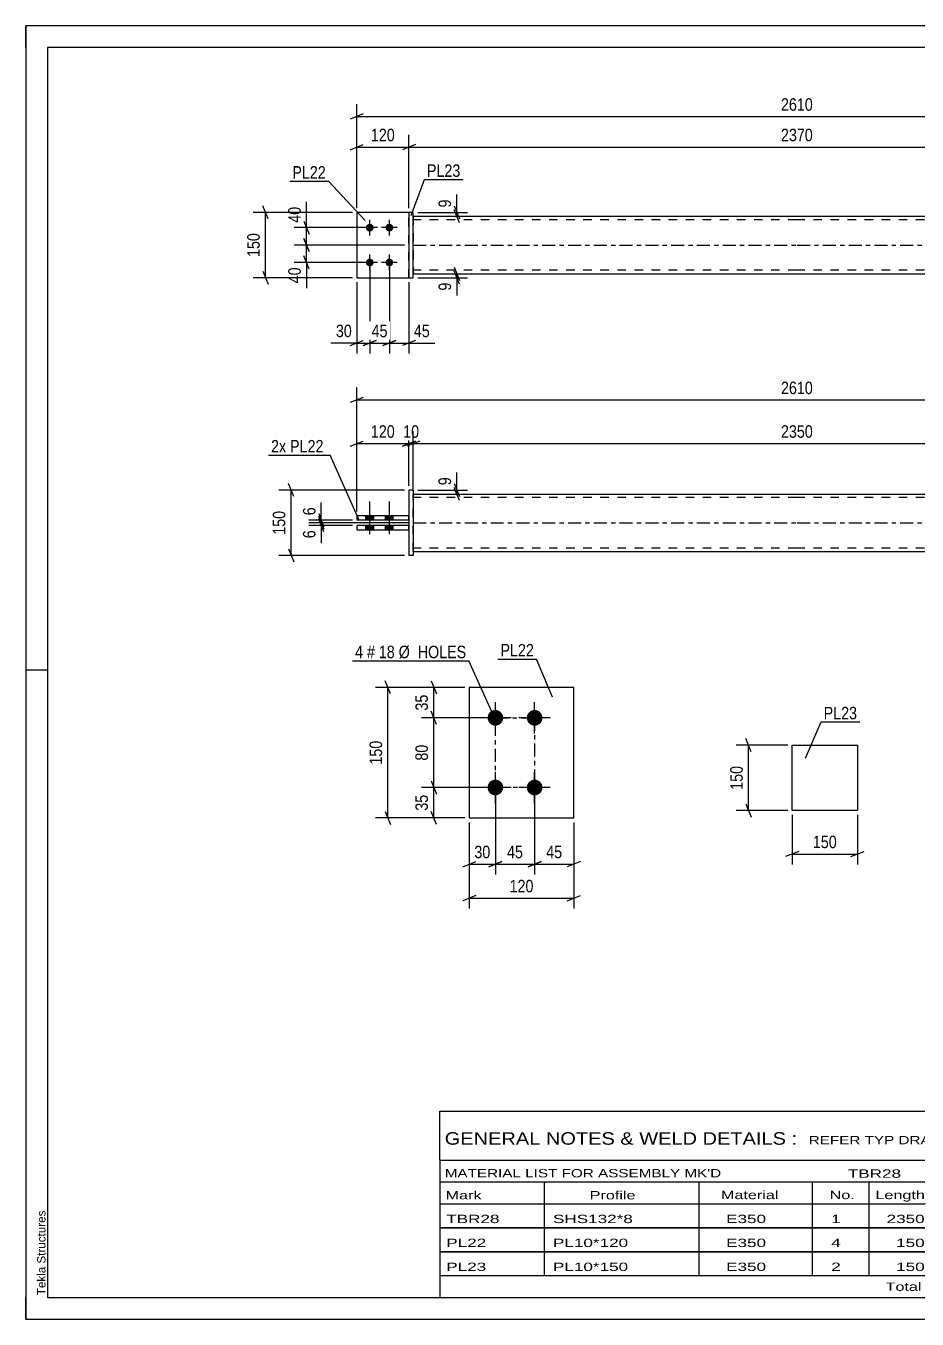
# Model space of a CAD drawing. Header units: millimetres. Extents: x 0 to 420, y 0 to 297.
# Drawn here: x 0 to 204.6, y 0 to 297 of the extents above; entities that cross this region are included whole.
import ezdxf

# ---------------------------------------------------------------- set-up
doc = ezdxf.new("R2010")
doc.units = ezdxf.units.MM
doc.linetypes.add('DXK_LINE_DOT2', pattern=[3.9198, 1.9599, -1.9599])
doc.linetypes.add('DXK_LINE_DOT3', pattern=[5.9187, 2.979, -0.9799, 0.9799, -0.9799])
doc.styles.add('Arial', font='arial.ttf', dxfattribs={"height": 0.2})
doc.styles.add('Arial Narrow', font='ARIALN.TTF', dxfattribs={"height": 0.2})

# ---------------------------------------------------------------- blocks, each defined once
blk = doc.blocks.new('Unknown-489683551-1163')
at = {"color": 5, "linetype": 'Continuous'}
for p, q in [((420, 297), (0, 297)), ((0, 297), (0, 0)), ((0, 292), (0, 297)), ((415, 292), (5, 292)), ((5, 292), (5, 5)), ((5, 149), (0, 149)), ((0, 0), (0, 5)), ((5, 5), (415, 5)), ((0, 0), (420, 0))]:
    blk.add_line(p, q, dxfattribs=at)
at = {"color": 174, "linetype": 'Continuous', "style": 'Arial'}
blk.add_text('Tekla Structures', height=1.9102, rotation=90, dxfattribs=at).set_placement((4.5, 5.5))
blk = doc.blocks.new('Unknown-489683551-3905')
at = {"color": 7, "linetype": 'Continuous'}
for p, q in [((95, 47.75), (255, 47.75)), ((95, 36.5), (95, 47.75)), ((255, 47.75), (255, 36.5)), ((95, 36.5), (255, 36.5)), ((95, 36.5), (95, 31.5)), ((255, 36.5), (255, 31.5)), ((95, 31.5), (255, 31.5)), ((95, 31.5), (95, 26.5)), ((119, 31.5), (119, 26.5)), ((154.5, 31.5), (154.5, 26.5)), ((180.5, 31.5), (180.5, 26.5)), ((193.5, 31.5), (193.5, 26.5)), ((211, 31.5), (211, 26.5)), ((233, 31.5), (233, 26.5)), ((255, 31.5), (255, 26.5)), ((95, 26.5), (255, 26.5)), ((95, 26.45), (95, 21.05)), ((95, 26.45), (255, 26.45)), ((119, 26.5), (119, 21)), ((154.5, 26.5), (154.5, 21)), ((180.5, 26.5), (180.5, 21)), ((193.5, 26.5), (193.5, 21)), ((211, 26.5), (211, 21)), ((233, 26.5), (233, 21)), ((255, 26.45), (255, 21.05)), ((95, 21.05), (255, 21.05)), ((95, 20.95), (95, 15.55)), ((95, 20.95), (255, 20.95)), ((119, 21), (119, 15.5)), ((154.5, 21), (154.5, 15.5)), ((180.5, 21), (180.5, 15.5)), ((193.5, 21), (193.5, 15.5)), ((211, 21), (211, 15.5)), ((233, 21), (233, 15.5)), ((255, 20.95), (255, 15.55)), ((95, 15.55), (255, 15.55)), ((95, 15.45), (95, 10.05)), ((95, 15.45), (255, 15.45)), ((119, 15.5), (119, 10)), ((154.5, 15.5), (154.5, 10)), ((180.5, 15.5), (180.5, 10)), ((193.5, 15.5), (193.5, 10)), ((211, 15.5), (211, 10)), ((233, 15.5), (233, 10)), ((255, 15.45), (255, 10.05)), ((95, 10.05), (255, 10.05)), ((95, 10), (255, 10)), ((95, 10), (95, 5)), ((211, 10), (211, 5)), ((233, 10), (233, 5)), ((255, 10), (255, 5)), ((95, 5), (255, 5))]:
    blk.add_line(p, q, dxfattribs=at)
at = {"color": 7, "style": 'Arial Narrow'}
for s, height, width, p in [('GENERAL NOTES & WELD DETAILS :', 2.8633, 1.4, (96.15, 40.06)), ('REFER TYP DRAWING TYP-01', 1.9089, 1.6, (179.7, 40.16)), ("MATERIAL LIST FOR ASSEMBLY MK'D", 1.9089, 1.6, (96.15, 32.56)), ('TBR28', 1.909, 1.794707, (188.68, 32.47)), ('1', 1.91, 1.794707, (217.08, 32.56)), ('No. Required', 1.9089, 1.6, (226.41, 32.56)), ('Mark', 1.909, 1.7, (96.34, 27.5)), ('Profile', 1.909, 1.7, (129.41, 27.5)), ('Material', 1.909, 1.7, (159.54, 27.56)), ('No.', 1.909, 1.7, (184.5, 27.56)), ('Length', 1.909, 1.7, (195, 27.56)), ('Area', 1.909, 1.7, (217.5, 27.56)), ('Weight', 1.909, 1.7, (237, 27.56))]:
    blk.add_text(s, height=height, dxfattribs=dict(at, width=width)).set_placement(p)
at = {"color": 7, "linetype": 'Continuous', "style": 'Arial Narrow'}
for s, height, width, p in [('TBR28', 1.909, 1.794707, (96.5, 22.06)), ('SHS132*8', 1.909, 1.794707, (121, 22.06)), ('E350', 1.909, 1.794707, (160.74, 22.06)), ('1', 1.91, 1.794707, (184.86, 22.06)), ('2350', 1.909, 1.794707, (197.58, 22.06)), ('1.2', 1.909, 1.794707, (221.32, 22.06)), ('73.2', 1.909, 1.794707, (240.14, 22.06)), ('PL22', 1.909, 1.794707, (96.5, 16.56)), ('PL10*120', 1.909, 1.794707, (121, 16.56)), ('E350', 1.909, 1.794707, (160.74, 16.56)), ('4', 1.91, 1.794707, (184.86, 16.56)), ('150', 1.909, 1.794707, (199.77, 16.56)), ('0.0', 1.909, 1.794707, (221.32, 16.56)), ('5.7', 1.909, 1.794707, (242.33, 16.56)), ('PL23', 1.909, 1.794707, (96.5, 11.06)), ('PL10*150', 1.909, 1.794707, (121, 11.06)), ('E350', 1.909, 1.794707, (160.74, 11.06)), ('2', 1.91, 1.794707, (184.86, 11.06)), ('150', 1.909, 1.794707, (199.77, 11.06)), ('0.1', 1.909, 1.794707, (221.32, 11.06)), ('3.5', 1.909, 1.794707, (242.33, 11.06)), ('Total', 1.909, 1.7, (197.33, 6.5)), ('1.5', 1.909, 1.794707, (220.83, 6.5)), ('82.4', 1.909, 1.794707, (240.14, 6.5))]:
    blk.add_text(s, height=height, dxfattribs=dict(at, width=width)).set_placement(p)
blk = doc.blocks.new('Part-489683551-1448 - 1400')
at = {"color": 2, "linetype": 'Continuous'}
for p, q in [((87.94, 182.29), (75.94, 182.29)), ((75.94, 182.29), (75.94, 181.29)), ((75.94, 181.29), (87.94, 181.29)), ((87.94, 181.29), (87.94, 182.29))]:
    blk.add_line(p, q, dxfattribs=at)
blk = doc.blocks.new('Part-489683551-1476 - 1400')
at = {"linetype": 'Continuous'}
blk.add_hatch(color=2, dxfattribs=at).paths.add_polyline_path([(235.04, 176.29), (234.24, 177.69), (235.84, 177.69)])
at = {"color": 2, "linetype": 'Continuous'}
for p, q in [((88.94, 189.49), (176.94, 189.49)), ((177.04, 189.49), (265.04, 189.49)), ((88.94, 176.29), (176.94, 176.29)), ((177.04, 176.29), (265.04, 176.29)), ((235.04, 176.29), (234.24, 177.69)), ((234.24, 177.69), (235.84, 177.69)), ((235.84, 177.69), (235.04, 176.29))]:
    blk.add_line(p, q, dxfattribs=at)
at = {"color": 7, "linetype": 'DXK_LINE_DOT2'}
for p, q in [((88.94, 176.29), (88.94, 189.49)), ((176.94, 188.69), (88.94, 188.69)), ((265.04, 188.69), (177.04, 188.69)), ((265.04, 189.49), (265.04, 176.29)), ((176.94, 177.09), (88.94, 177.09)), ((265.04, 177.09), (177.04, 177.09))]:
    blk.add_line(p, q, dxfattribs=at)
at = {"color": 7, "linetype": 'DXK_LINE_DOT3'}
for p, q in [((88.94, 182.89), (176.94, 182.89)), ((177.04, 182.89), (265.04, 182.89))]:
    blk.add_line(p, q, dxfattribs=at)
at = {"color": 2, "linetype": 'Continuous'}
blk.add_circle((235.04, 177.19), 1, dxfattribs=at)
blk = doc.blocks.new('Bolt-489683551-1413 - 1400')
at = {"linetype": 'Continuous'}
for points in [[(78.04, 183.49), (79.84, 183.49), (79.84, 184.49), (78.04, 184.49)], [(78.04, 183.49), (79.84, 183.49), (79.84, 184.49), (78.04, 184.49)], [(82.54, 183.49), (84.34, 183.49), (84.34, 184.49), (82.54, 184.49)], [(82.54, 183.49), (84.34, 183.49), (84.34, 184.49), (82.54, 184.49)], [(78.04, 181.29), (79.84, 181.29), (79.84, 182.29), (78.04, 182.29)], [(78.04, 181.29), (79.84, 181.29), (79.84, 182.29), (78.04, 182.29)], [(82.54, 181.29), (84.34, 181.29), (84.34, 182.29), (82.54, 182.29)], [(82.54, 181.29), (84.34, 181.29), (84.34, 182.29), (82.54, 182.29)]]:
    blk.add_hatch(color=1, dxfattribs=at).paths.add_polyline_path(points)
at = {"color": 1, "linetype": 'Continuous'}
for p, q in [((78.94, 180.29), (78.94, 187.79)), ((78.94, 180.29), (78.94, 187.79)), ((83.44, 180.29), (83.44, 187.79)), ((83.44, 180.29), (83.44, 187.79)), ((78.04, 183.49), (78.04, 184.49)), ((78.04, 183.49), (78.04, 184.49)), ((79.84, 183.49), (79.84, 184.49)), ((79.84, 183.49), (79.84, 184.49)), ((82.54, 183.49), (82.54, 184.49)), ((82.54, 183.49), (82.54, 184.49)), ((84.34, 183.49), (84.34, 184.49)), ((84.34, 183.49), (84.34, 184.49)), ((78.04, 181.29), (78.04, 182.29)), ((78.04, 181.29), (78.04, 182.29)), ((79.84, 181.29), (79.84, 182.29)), ((79.84, 181.29), (79.84, 182.29)), ((82.54, 181.29), (82.54, 182.29)), ((82.54, 181.29), (82.54, 182.29)), ((84.34, 181.29), (84.34, 182.29)), ((84.34, 181.29), (84.34, 182.29))]:
    blk.add_line(p, q, dxfattribs=at)
blk = doc.blocks.new('Part-489683551-1417 - 1400')
at = {"color": 2, "linetype": 'Continuous'}
for p, q in [((88.94, 190.39), (87.94, 190.39)), ((87.94, 190.39), (87.94, 175.39)), ((88.94, 190.39), (88.94, 175.39)), ((88.94, 175.39), (87.94, 175.39))]:
    blk.add_line(p, q, dxfattribs=at)
blk = doc.blocks.new('Part-489683551-1443 - 1400')
at = {"color": 2, "linetype": 'Continuous'}
for p, q in [((87.94, 184.49), (75.94, 184.49)), ((75.94, 184.49), (75.94, 183.49)), ((87.94, 183.49), (87.94, 184.49)), ((87.94, 183.49), (75.94, 183.49))]:
    blk.add_line(p, q, dxfattribs=at)
blk = doc.blocks.new('Part-489683551-1706 - 1681')
at = {"color": 2, "linetype": 'Continuous'}
for p, q in [((87.94, 254.16), (75.94, 254.16)), ((75.94, 254.16), (75.94, 239.16)), ((75.94, 239.16), (87.94, 239.16))]:
    blk.add_line(p, q, dxfattribs=at)
at = {"color": 7, "linetype": 'DXK_LINE_DOT2'}
blk.add_line((87.94, 239.16), (87.94, 254.16), dxfattribs=at)
blk = doc.blocks.new('Part-489683551-1747 - 1681')
at = {"linetype": 'Continuous'}
blk.add_hatch(color=2, dxfattribs=at).paths.add_polyline_path([(235.04, 246.66), (234.24, 248.06), (235.84, 248.06)])
at = {"color": 2, "linetype": 'Continuous'}
for p, q in [((88.94, 253.26), (176.94, 253.26)), ((177.04, 253.26), (265.04, 253.26)), ((235.04, 246.66), (234.24, 248.06)), ((234.24, 248.06), (235.84, 248.06)), ((235.84, 248.06), (235.04, 246.66)), ((88.94, 240.06), (176.94, 240.06)), ((177.04, 240.06), (265.04, 240.06))]:
    blk.add_line(p, q, dxfattribs=at)
at = {"color": 7, "linetype": 'DXK_LINE_DOT2'}
for p, q in [((88.94, 253.26), (88.94, 240.06)), ((176.94, 252.46), (88.94, 252.46)), ((265.04, 252.46), (177.04, 252.46)), ((265.04, 253.26), (265.04, 240.06)), ((176.94, 240.86), (88.94, 240.86)), ((265.04, 240.86), (177.04, 240.86))]:
    blk.add_line(p, q, dxfattribs=at)
at = {"color": 7, "linetype": 'DXK_LINE_DOT3'}
for p, q in [((88.94, 246.66), (176.94, 246.66)), ((177.04, 246.66), (265.04, 246.66))]:
    blk.add_line(p, q, dxfattribs=at)
at = {"color": 2, "linetype": 'Continuous'}
blk.add_circle((235.04, 247.56), 1, dxfattribs=at)
blk = doc.blocks.new('Part-489683551-1701 - 1681')
at = {"color": 2, "linetype": 'Continuous'}
for p, q in [((88.94, 254.16), (87.94, 254.16)), ((87.94, 254.16), (87.94, 239.16)), ((88.94, 239.16), (88.94, 254.16)), ((87.94, 239.16), (88.94, 239.16))]:
    blk.add_line(p, q, dxfattribs=at)
blk = doc.blocks.new('Bolt-489683551-1685 - 1681')
at = {"linetype": 'Continuous'}
for points in [[(78.94, 249.76, -1), (78.94, 251.56, -1)], [(83.44, 249.76, -1), (83.44, 251.56, -1)], [(78.94, 241.76, -1), (78.94, 243.56, -1)], [(83.44, 241.76, -1), (83.44, 243.56, -1)]]:
    blk.add_hatch(color=1, dxfattribs=at).paths.add_polyline_path(points)
at = {"color": 1, "linetype": 'Continuous'}
for p, q in [((78.94, 248.86), (78.94, 252.46)), ((83.44, 248.86), (83.44, 252.46)), ((80.74, 250.66), (77.14, 250.66)), ((85.24, 250.66), (81.64, 250.66)), ((78.94, 240.86), (78.94, 244.46)), ((83.44, 240.86), (83.44, 244.46)), ((80.74, 242.66), (77.14, 242.66)), ((85.24, 242.66), (81.64, 242.66))]:
    blk.add_line(p, q, dxfattribs=at)
blk = doc.blocks.new('Part-489683551-1707 - 1681')
at = {"color": 7, "linetype": 'DXK_LINE_DOT2'}
for p, q in [((87.94, 254.16), (75.94, 254.16)), ((75.94, 254.16), (75.94, 239.16)), ((87.94, 239.16), (87.94, 254.16)), ((75.94, 239.16), (87.94, 239.16))]:
    blk.add_line(p, q, dxfattribs=at)
blk = doc.blocks.new('Bolt-489683551-2108 - 2046')
at = {"linetype": 'Continuous'}
for points in [[(107.78, 136.29, -1), (107.78, 139.89, -1)], [(116.78, 136.29, -1), (116.78, 139.89, -1)], [(107.78, 120.29, -1), (107.78, 123.89, -1)], [(116.78, 120.29, -1), (116.78, 123.89, -1)]]:
    blk.add_hatch(color=1, dxfattribs=at).paths.add_polyline_path(points)
at = {"color": 1, "linetype": 'Continuous'}
for p, q in [((107.78, 134.49), (107.78, 141.69)), ((116.78, 134.49), (116.78, 141.69)), ((111.38, 138.09), (104.18, 138.09)), ((120.38, 138.09), (113.18, 138.09)), ((107.78, 118.49), (107.78, 125.69)), ((116.78, 118.49), (116.78, 125.69)), ((111.38, 122.09), (104.18, 122.09)), ((120.38, 122.09), (113.18, 122.09))]:
    blk.add_line(p, q, dxfattribs=at)
blk = doc.blocks.new('Part-489683551-2113 - 2046')
at = {"color": 2, "linetype": 'Continuous'}
for p, q in [((125.78, 145.09), (101.78, 145.09)), ((101.78, 145.09), (101.78, 115.09)), ((125.78, 115.09), (125.78, 145.09)), ((101.78, 115.09), (125.78, 115.09))]:
    blk.add_line(p, q, dxfattribs=at)
blk = doc.blocks.new('Part-489683551-2273 - 2267')
at = {"color": 2, "linetype": 'Continuous'}
for p, q in [((175.9, 131.81), (190.9, 131.81)), ((175.9, 116.81), (175.9, 131.81)), ((190.9, 131.81), (190.9, 116.81)), ((190.9, 116.81), (175.9, 116.81))]:
    blk.add_line(p, q, dxfattribs=at)
blk = doc.blocks.new('Rectangle-489683551-2253 - 2046')
at = {"color": 1, "linetype": 'DXK_LINE_DOT3'}
blk.add_lwpolyline([(107.78, 138.09), (116.78, 138.09), (116.78, 122.09), (107.78, 122.09), (107.78, 138.09)], close=True, dxfattribs=at)
blk = doc.blocks.new('StraightDimension-489683551-1537 - 1400')
at = {"color": 7, "linetype": 'Continuous'}
for p, q in [((75.94, 185.49), (75.94, 203.91)), ((87.94, 191.39), (87.94, 203.91)), ((74.44, 200.46), (77.44, 201.66)), ((75.94, 201.06), (87.94, 201.06)), ((89.44, 201.66), (86.44, 200.46))]:
    blk.add_line(p, q, dxfattribs=at)
at = {"color": 0}
blk.add_wipeout([(85.28, 201.81), (85.28, 206.01), (78.6, 206.01), (78.6, 201.81)], dxfattribs=at)
at = {"color": 3, "style": 'Arial Narrow'}
blk.add_text('120', height=2.863, dxfattribs=at).set_placement((79.2, 202.41))
blk = doc.blocks.new('StraightDimension-489683551-3420 - 1400')
at = {"color": 7, "linetype": 'Continuous'}
for p, q in [((86.94, 190.39), (58.04, 190.39)), ((61.49, 188.89), (60.29, 191.89)), ((60.89, 175.39), (60.89, 190.39)), ((86.94, 175.39), (58.04, 175.39)), ((60.29, 176.89), (61.49, 173.89))]:
    blk.add_line(p, q, dxfattribs=at)
at = {"color": 0}
blk.add_wipeout([(60.14, 186.23), (55.94, 186.23), (55.94, 179.54), (60.14, 179.54)], dxfattribs=at)
at = {"color": 3, "style": 'Arial Narrow'}
blk.add_text('150', height=2.863, rotation=90.0002, dxfattribs=at).set_placement((59.54, 180.14))
blk = doc.blocks.new('StraightDimension-489683551-1527 - 1400')
at = {"color": 7, "linetype": 'Continuous'}
for p, q in [((87.94, 191.39), (87.94, 203.91)), ((88.94, 190.49), (88.94, 203.91)), ((86.44, 200.46), (89.44, 201.66)), ((90.44, 201.66), (87.44, 200.46)), ((87.94, 201.06), (88.94, 201.06))]:
    blk.add_line(p, q, dxfattribs=at)
at = {"color": 0}
blk.add_wipeout([(90.87, 201.81), (90.87, 206.01), (86.01, 206.01), (86.01, 201.81)], dxfattribs=at)
at = {"color": 3, "style": 'Arial Narrow'}
blk.add_text('10', height=2.863, dxfattribs=at).set_placement((86.61, 202.41))
blk = doc.blocks.new('StraightDimension-489683551-1574 - 1400')
at = {"color": 7, "linetype": 'Continuous'}
for p, q in [((67.22, 184.99), (68.42, 181.99)), ((68.42, 181.39), (67.22, 184.39)), ((74.94, 183.49), (64.97, 183.49)), ((87.94, 182.89), (64.97, 182.89)), ((67.82, 182.89), (67.82, 183.49))]:
    blk.add_line(p, q, dxfattribs=at)
at = {"color": 0}
blk.add_wipeout([(67.07, 187.04), (62.87, 187.04), (62.87, 184.01), (67.07, 184.01)], dxfattribs=at)
at = {"color": 7, "linetype": 'Continuous'}
blk.add_line((67.82, 183.49), (67.82, 187.56), dxfattribs=at)
blk.add_line((67.82, 183.49), (67.82, 187.56), dxfattribs=at)
at = {"color": 3, "style": 'Arial Narrow'}
blk.add_text('6', height=2.86, rotation=90.0002, dxfattribs=at).set_placement((66.47, 184.61))
blk = doc.blocks.new('StraightDimension-489683551-1485 - 1400')
at = {"color": 7, "linetype": 'Continuous'}
for p, q in [((89.94, 190.39), (101.34, 190.39)), ((98.34, 191.89), (99.54, 188.89)), ((99.54, 187.99), (98.34, 190.99)), ((98.94, 189.49), (98.94, 190.39)), ((89.94, 189.49), (101.34, 189.49))]:
    blk.add_line(p, q, dxfattribs=at)
at = {"color": 0}
blk.add_wipeout([(98.19, 193.94), (93.99, 193.94), (93.99, 190.91), (98.19, 190.91)], dxfattribs=at)
at = {"color": 7, "linetype": 'Continuous'}
blk.add_line((98.94, 190.39), (98.94, 194.46), dxfattribs=at)
blk.add_line((98.94, 190.39), (98.94, 194.46), dxfattribs=at)
at = {"color": 3, "style": 'Arial Narrow'}
blk.add_text('9', height=2.86, rotation=90.0002, dxfattribs=at).set_placement((97.59, 191.51))
blk = doc.blocks.new('StraightDimension-489683551-1517 - 1400')
at = {"color": 7, "linetype": 'Continuous'}
for p, q in [((88.94, 190.49), (88.94, 203.91)), ((265.04, 190.49), (265.04, 203.91)), ((90.44, 201.66), (87.44, 200.46)), ((88.94, 201.06), (265.04, 201.06)), ((263.54, 200.46), (266.54, 201.66))]:
    blk.add_line(p, q, dxfattribs=at)
at = {"color": 0}
blk.add_wipeout([(181.24, 201.81), (181.24, 206.01), (172.73, 206.01), (172.73, 201.81)], dxfattribs=at)
at = {"color": 3, "style": 'Arial Narrow'}
blk.add_text('2350', height=2.863, dxfattribs=at).set_placement((173.33, 202.41))
blk = doc.blocks.new('StraightDimension-489683551-1558 - 1400')
at = {"color": 7, "linetype": 'Continuous'}
for p, q in [((67.22, 184.39), (68.42, 181.39)), ((87.94, 182.89), (64.97, 182.89)), ((74.94, 182.29), (64.97, 182.29)), ((68.42, 180.79), (67.22, 183.79)), ((67.82, 182.29), (67.82, 182.89))]:
    blk.add_line(p, q, dxfattribs=at)
at = {"color": 0}
blk.add_wipeout([(67.07, 181.76), (62.87, 181.76), (62.87, 178.73), (67.07, 178.73)], dxfattribs=at)
at = {"color": 7, "linetype": 'Continuous'}
blk.add_line((67.82, 182.29), (67.82, 178.21), dxfattribs=at)
blk.add_line((67.82, 182.29), (67.82, 178.21), dxfattribs=at)
at = {"color": 3, "style": 'Arial Narrow'}
blk.add_text('6', height=2.86, rotation=90.0002, dxfattribs=at).set_placement((66.47, 179.33))
blk = doc.blocks.new('StraightDimension-489683551-1591 - 1400')
at = {"color": 7, "linetype": 'Continuous'}
for p, q in [((75.94, 185.49), (75.94, 213.93)), ((278.04, 185.49), (278.04, 213.93)), ((77.44, 211.68), (74.44, 210.48)), ((75.94, 211.08), (278.04, 211.08)), ((276.54, 210.48), (279.54, 211.68))]:
    blk.add_line(p, q, dxfattribs=at)
at = {"color": 0}
blk.add_wipeout([(181.24, 211.83), (181.24, 216.03), (172.73, 216.03), (172.73, 211.83)], dxfattribs=at)
at = {"color": 3, "style": 'Arial Narrow'}
blk.add_text('2610', height=2.863, dxfattribs=at).set_placement((173.33, 212.43))
blk = doc.blocks.new('StraightDimension-489683551-1857 - 1681')
at = {"color": 7, "linetype": 'Continuous'}
for p, q in [((77.94, 250.66), (61.59, 250.66)), ((63.84, 252.16), (65.04, 249.16)), ((64.44, 246.66), (64.44, 250.66)), ((86.94, 246.66), (61.59, 246.66)), ((65.04, 245.16), (63.84, 248.16))]:
    blk.add_line(p, q, dxfattribs=at)
at = {"color": 0}
blk.add_wipeout([(63.69, 256.04), (59.49, 256.04), (59.49, 251.19), (63.69, 251.19)], dxfattribs=at)
at = {"color": 7, "linetype": 'Continuous'}
blk.add_line((64.44, 250.66), (64.44, 256.57), dxfattribs=at)
blk.add_line((64.44, 250.66), (64.44, 256.57), dxfattribs=at)
at = {"color": 3, "style": 'Arial Narrow'}
blk.add_text('40', height=2.863, rotation=90.0002, dxfattribs=at).set_placement((63.09, 251.79))
blk = doc.blocks.new('StraightDimension-489683551-1909 - 1681')
at = {"color": 7, "linetype": 'Continuous'}
for p, q in [((83.44, 241.66), (83.44, 221.76)), ((87.94, 238.16), (87.94, 221.76)), ((81.94, 223.56), (84.94, 224.76)), ((83.44, 224.16), (87.94, 224.16)), ((89.44, 224.76), (86.44, 223.56))]:
    blk.add_line(p, q, dxfattribs=at)
at = {"color": 0}
blk.add_wipeout([(93.32, 224.91), (93.32, 229.11), (88.46, 229.11), (88.46, 224.91)], dxfattribs=at)
at = {"color": 7, "linetype": 'Continuous'}
blk.add_line((87.94, 224.16), (93.84, 224.16), dxfattribs=at)
blk.add_line((87.94, 224.16), (93.84, 224.16), dxfattribs=at)
at = {"color": 3, "style": 'Arial Narrow'}
blk.add_text('45', height=2.863, dxfattribs=at).set_placement((89.06, 225.51))
blk = doc.blocks.new('StraightDimension-489683551-1848 - 1681')
at = {"color": 7, "linetype": 'Continuous'}
for p, q in [((86.94, 246.66), (61.59, 246.66)), ((63.84, 248.16), (65.04, 245.16)), ((64.44, 242.66), (64.44, 246.66)), ((65.04, 241.16), (63.84, 244.16)), ((77.94, 242.66), (61.59, 242.66))]:
    blk.add_line(p, q, dxfattribs=at)
at = {"color": 0}
blk.add_wipeout([(63.69, 242.14), (59.49, 242.14), (59.49, 237.28), (63.69, 237.28)], dxfattribs=at)
at = {"color": 7, "linetype": 'Continuous'}
blk.add_line((64.44, 242.66), (64.44, 236.76), dxfattribs=at)
blk.add_line((64.44, 242.66), (64.44, 236.76), dxfattribs=at)
at = {"color": 3, "style": 'Arial Narrow'}
blk.add_text('40', height=2.863, rotation=90.0002, dxfattribs=at).set_placement((63.09, 237.88))
blk = doc.blocks.new('StraightDimension-489683551-1874 - 1681')
at = {"color": 7, "linetype": 'Continuous'}
for p, q in [((78.94, 241.66), (78.94, 221.76)), ((75.94, 238.16), (75.94, 221.76)), ((74.44, 223.56), (77.44, 224.76)), ((75.94, 224.16), (78.94, 224.16)), ((80.44, 224.76), (77.44, 223.56))]:
    blk.add_line(p, q, dxfattribs=at)
at = {"color": 0}
blk.add_wipeout([(75.41, 224.91), (75.41, 229.11), (70.56, 229.11), (70.56, 224.91)], dxfattribs=at)
at = {"color": 7, "linetype": 'Continuous'}
blk.add_line((75.94, 224.16), (70.03, 224.16), dxfattribs=at)
blk.add_line((75.94, 224.16), (70.03, 224.16), dxfattribs=at)
at = {"color": 3, "style": 'Arial Narrow'}
blk.add_text('30', height=2.863, dxfattribs=at).set_placement((71.16, 225.51))
blk = doc.blocks.new('StraightDimension-489683551-1893 - 1681')
at = {"color": 7, "linetype": 'Continuous'}
for p, q in [((78.94, 241.66), (78.94, 221.76)), ((83.44, 241.66), (83.44, 221.76)), ((77.44, 223.56), (80.44, 224.76)), ((78.94, 224.16), (83.44, 224.16)), ((84.94, 224.76), (81.94, 223.56))]:
    blk.add_line(p, q, dxfattribs=at)
at = {"color": 0}
blk.add_wipeout([(83.62, 224.91), (83.62, 229.11), (78.76, 229.11), (78.76, 224.91)], dxfattribs=at)
at = {"color": 3, "style": 'Arial Narrow'}
blk.add_text('45', height=2.863, dxfattribs=at).set_placement((79.36, 225.51))
blk = doc.blocks.new('StraightDimension-489683551-1932 - 1681')
at = {"color": 7, "linetype": 'Continuous'}
for p, q in [((77.44, 276.76), (74.44, 275.56)), ((75.94, 255.16), (75.94, 279.01)), ((276.54, 275.56), (279.54, 276.76)), ((278.04, 255.16), (278.04, 279.01)), ((75.94, 276.16), (278.04, 276.16))]:
    blk.add_line(p, q, dxfattribs=at)
at = {"color": 0}
blk.add_wipeout([(181.24, 276.91), (181.24, 281.11), (172.73, 281.11), (172.73, 276.91)], dxfattribs=at)
at = {"color": 3, "style": 'Arial Narrow'}
blk.add_text('2610', height=2.863, dxfattribs=at).set_placement((173.33, 277.51))
blk = doc.blocks.new('StraightDimension-489683551-2723 - 1681')
at = {"color": 7, "linetype": 'Continuous'}
for p, q in [((98.34, 241.56), (99.54, 238.56)), ((99.54, 237.66), (98.34, 240.66)), ((89.94, 240.06), (101.34, 240.06)), ((89.94, 239.16), (101.34, 239.16)), ((98.94, 239.16), (98.94, 240.06))]:
    blk.add_line(p, q, dxfattribs=at)
at = {"color": 0}
blk.add_wipeout([(98.19, 238.64), (93.99, 238.64), (93.99, 235.61), (98.19, 235.61)], dxfattribs=at)
at = {"color": 7, "linetype": 'Continuous'}
blk.add_line((98.94, 239.16), (98.94, 235.08), dxfattribs=at)
blk.add_line((98.94, 239.16), (98.94, 235.08), dxfattribs=at)
at = {"color": 3, "style": 'Arial Narrow'}
blk.add_text('9', height=2.86, rotation=90.0002, dxfattribs=at).set_placement((97.59, 236.21))
blk = doc.blocks.new('StraightDimension-489683551-1952 - 1681')
at = {"color": 7, "linetype": 'Continuous'}
for p, q in [((75.94, 255.16), (75.94, 272.01)), ((87.94, 255.16), (87.94, 272.01)), ((74.44, 268.56), (77.44, 269.76)), ((75.94, 269.16), (87.94, 269.16)), ((89.44, 269.76), (86.44, 268.56))]:
    blk.add_line(p, q, dxfattribs=at)
at = {"color": 0}
blk.add_wipeout([(85.28, 269.91), (85.28, 274.11), (78.6, 274.11), (78.6, 269.91)], dxfattribs=at)
at = {"color": 3, "style": 'Arial Narrow'}
blk.add_text('120', height=2.863, dxfattribs=at).set_placement((79.2, 270.51))
blk = doc.blocks.new('StraightDimension-489683551-1974 - 1681')
at = {"color": 7, "linetype": 'Continuous'}
for p, q in [((87.94, 255.16), (87.94, 272.01)), ((266.04, 255.16), (266.04, 272.01)), ((89.44, 269.76), (86.44, 268.56)), ((87.94, 269.16), (266.04, 269.16)), ((264.54, 268.56), (267.54, 269.76))]:
    blk.add_line(p, q, dxfattribs=at)
at = {"color": 0}
blk.add_wipeout([(181.24, 269.91), (181.24, 274.11), (172.73, 274.11), (172.73, 269.91)], dxfattribs=at)
at = {"color": 3, "style": 'Arial Narrow'}
blk.add_text('2370', height=2.863, dxfattribs=at).set_placement((173.33, 270.51))
blk = doc.blocks.new('StraightDimension-489683551-2716 - 1681')
at = {"color": 7, "linetype": 'Continuous'}
for p, q in [((98.34, 255.66), (99.54, 252.66)), ((89.94, 254.16), (101.34, 254.16)), ((89.94, 253.26), (101.34, 253.26)), ((99.54, 251.76), (98.34, 254.76)), ((98.94, 253.26), (98.94, 254.16))]:
    blk.add_line(p, q, dxfattribs=at)
at = {"color": 0}
blk.add_wipeout([(98.19, 257.72), (93.99, 257.72), (93.99, 254.69), (98.19, 254.69)], dxfattribs=at)
at = {"color": 7, "linetype": 'Continuous'}
blk.add_line((98.94, 254.16), (98.94, 258.24), dxfattribs=at)
blk.add_line((98.94, 254.16), (98.94, 258.24), dxfattribs=at)
at = {"color": 3, "style": 'Arial Narrow'}
blk.add_text('9', height=2.86, rotation=90.0002, dxfattribs=at).set_placement((97.59, 255.29))
blk = doc.blocks.new('StraightDimension-489683551-3400 - 1681')
at = {"color": 7, "linetype": 'Continuous'}
for p, q in [((55.63, 252.66), (54.43, 255.66)), ((74.94, 254.16), (52.18, 254.16)), ((55.03, 239.16), (55.03, 254.16)), ((54.43, 240.66), (55.63, 237.66)), ((74.94, 239.16), (52.18, 239.16))]:
    blk.add_line(p, q, dxfattribs=at)
at = {"color": 0}
blk.add_wipeout([(54.28, 250.01), (50.08, 250.01), (50.08, 243.32), (54.28, 243.32)], dxfattribs=at)
at = {"color": 3, "style": 'Arial Narrow'}
blk.add_text('150', height=2.863, rotation=90.0002, dxfattribs=at).set_placement((53.68, 243.92))
blk = doc.blocks.new('StraightDimension-489683551-2155 - 2046')
at = {"color": 7, "linetype": 'Continuous'}
for p, q in [((93.03, 146.59), (94.23, 143.59)), ((100.78, 145.09), (90.78, 145.09)), ((93.63, 138.09), (93.63, 145.09)), ((106.78, 138.09), (90.78, 138.09)), ((94.23, 136.59), (93.03, 139.59))]:
    blk.add_line(p, q, dxfattribs=at)
at = {"color": 0}
blk.add_wipeout([(92.88, 144.02), (88.68, 144.02), (88.68, 139.16), (92.88, 139.16)], dxfattribs=at)
at = {"color": 3, "style": 'Arial Narrow'}
blk.add_text('35', height=2.863, rotation=90.0002, dxfattribs=at).set_placement((92.28, 139.76))
blk = doc.blocks.new('StraightDimension-489683551-2115 - 2046')
at = {"color": 7, "linetype": 'Continuous'}
for p, q in [((101.78, 114.09), (101.78, 94.27)), ((125.78, 114.09), (125.78, 94.27)), ((103.28, 97.27), (100.28, 96.07)), ((101.78, 96.67), (125.78, 96.67)), ((124.28, 96.07), (127.28, 97.27))]:
    blk.add_line(p, q, dxfattribs=at)
at = {"color": 0}
blk.add_wipeout([(117.12, 97.42), (117.12, 101.62), (110.44, 101.62), (110.44, 97.42)], dxfattribs=at)
at = {"color": 3, "style": 'Arial Narrow'}
blk.add_text('120', height=2.863, dxfattribs=at).set_placement((111.04, 98.02))
blk = doc.blocks.new('StraightDimension-489683551-2138 - 2046')
at = {"color": 7, "linetype": 'Continuous'}
for p, q in [((106.78, 122.09), (90.78, 122.09)), ((93.03, 123.59), (94.23, 120.59)), ((93.63, 115.09), (93.63, 122.09)), ((94.23, 113.59), (93.03, 116.59)), ((100.78, 115.09), (90.78, 115.09))]:
    blk.add_line(p, q, dxfattribs=at)
at = {"color": 0}
blk.add_wipeout([(92.88, 121.02), (88.68, 121.02), (88.68, 116.16), (92.88, 116.16)], dxfattribs=at)
at = {"color": 3, "style": 'Arial Narrow'}
blk.add_text('35', height=2.863, rotation=90.0002, dxfattribs=at).set_placement((92.28, 116.76))
blk = doc.blocks.new('StraightDimension-489683551-2171 - 2046')
at = {"color": 7, "linetype": 'Continuous'}
for p, q in [((106.78, 138.09), (90.78, 138.09)), ((94.23, 136.59), (93.03, 139.59)), ((93.63, 122.09), (93.63, 138.09)), ((106.78, 122.09), (90.78, 122.09)), ((93.03, 123.59), (94.23, 120.59))]:
    blk.add_line(p, q, dxfattribs=at)
at = {"color": 0}
blk.add_wipeout([(92.88, 132.52), (88.68, 132.52), (88.68, 127.66), (92.88, 127.66)], dxfattribs=at)
at = {"color": 3, "style": 'Arial Narrow'}
blk.add_text('80', height=2.863, rotation=90.0002, dxfattribs=at).set_placement((92.28, 128.26))
blk = doc.blocks.new('StraightDimension-489683551-2185 - 2046')
at = {"color": 7, "linetype": 'Continuous'}
for p, q in [((83.71, 143.59), (82.51, 146.59)), ((100.78, 145.09), (80.26, 145.09)), ((83.11, 115.09), (83.11, 145.09)), ((82.51, 116.59), (83.71, 113.59)), ((100.78, 115.09), (80.26, 115.09))]:
    blk.add_line(p, q, dxfattribs=at)
at = {"color": 0}
blk.add_wipeout([(82.36, 133.43), (78.16, 133.43), (78.16, 126.75), (82.36, 126.75)], dxfattribs=at)
at = {"color": 3, "style": 'Arial Narrow'}
blk.add_text('150', height=2.863, rotation=90.0002, dxfattribs=at).set_placement((81.76, 127.35))
blk = doc.blocks.new('StraightDimension-489683551-2205 - 2046')
at = {"color": 7, "linetype": 'Continuous'}
for p, q in [((107.78, 121.09), (107.78, 102.1)), ((101.78, 114.09), (101.78, 102.1)), ((100.28, 103.9), (103.28, 105.1)), ((101.78, 104.5), (107.78, 104.5)), ((109.28, 105.1), (106.28, 103.9))]:
    blk.add_line(p, q, dxfattribs=at)
at = {"color": 0}
blk.add_wipeout([(107.21, 105.25), (107.21, 109.45), (102.35, 109.45), (102.35, 105.25)], dxfattribs=at)
at = {"color": 3, "style": 'Arial Narrow'}
blk.add_text('30', height=2.863, dxfattribs=at).set_placement((102.95, 105.85))
blk = doc.blocks.new('StraightDimension-489683551-2221 - 2046')
at = {"color": 7, "linetype": 'Continuous'}
for p, q in [((116.78, 121.09), (116.78, 102.1)), ((125.78, 114.09), (125.78, 102.1)), ((115.28, 103.9), (118.28, 105.1)), ((116.78, 104.5), (125.78, 104.5)), ((127.28, 105.1), (124.28, 103.9))]:
    blk.add_line(p, q, dxfattribs=at)
at = {"color": 0}
blk.add_wipeout([(123.71, 105.25), (123.71, 109.45), (118.85, 109.45), (118.85, 105.25)], dxfattribs=at)
at = {"color": 3, "style": 'Arial Narrow'}
blk.add_text('45', height=2.863, dxfattribs=at).set_placement((119.45, 105.85))
blk = doc.blocks.new('StraightDimension-489683551-2240 - 2046')
at = {"color": 7, "linetype": 'Continuous'}
for p, q in [((107.78, 121.09), (107.78, 102.1)), ((116.78, 121.09), (116.78, 102.1)), ((106.28, 103.9), (109.28, 105.1)), ((107.78, 104.5), (116.78, 104.5)), ((118.28, 105.1), (115.28, 103.9))]:
    blk.add_line(p, q, dxfattribs=at)
at = {"color": 0}
blk.add_wipeout([(114.71, 105.25), (114.71, 109.45), (109.85, 109.45), (109.85, 105.25)], dxfattribs=at)
at = {"color": 3, "style": 'Arial Narrow'}
blk.add_text('45', height=2.863, dxfattribs=at).set_placement((110.45, 105.85))
blk = doc.blocks.new('StraightDimension-489683551-2275 - 2267')
at = {"color": 7, "linetype": 'Continuous'}
for p, q in [((174.9, 131.81), (163.05, 131.81)), ((166.5, 130.31), (165.3, 133.31)), ((165.9, 116.81), (165.9, 131.81)), ((174.9, 116.81), (163.05, 116.81)), ((165.3, 118.31), (166.5, 115.31))]:
    blk.add_line(p, q, dxfattribs=at)
at = {"color": 0}
blk.add_wipeout([(165.15, 127.66), (160.95, 127.66), (160.95, 120.97), (165.15, 120.97)], dxfattribs=at)
at = {"color": 3, "style": 'Arial Narrow'}
blk.add_text('150', height=2.863, rotation=90.0002, dxfattribs=at).set_placement((164.55, 121.57))
blk = doc.blocks.new('StraightDimension-489683551-2284 - 2267')
at = {"color": 7, "linetype": 'Continuous'}
for p, q in [((175.9, 115.81), (175.9, 104.41)), ((190.9, 115.81), (190.9, 104.41)), ((177.4, 107.41), (174.4, 106.21)), ((189.4, 106.21), (192.4, 107.41)), ((175.9, 106.81), (190.9, 106.81))]:
    blk.add_line(p, q, dxfattribs=at)
at = {"color": 0}
blk.add_wipeout([(186.74, 107.56), (186.74, 111.76), (180.06, 111.76), (180.06, 107.56)], dxfattribs=at)
at = {"color": 3, "style": 'Arial Narrow'}
blk.add_text('150', height=2.863, dxfattribs=at).set_placement((180.66, 108.16))
blk = doc.blocks.new('MarkSet-489683551-1666 - 1400')
at = {"color": 30, "linetype": 'Continuous'}
blk.add_line((76.46, 183.67), (69.83, 198.43), dxfattribs=at)
at = {"color": 0}
blk.add_wipeout([(59.75, 199.03), (59.75, 202.03), (56.28, 202.03), (56.28, 199.03)], dxfattribs=at)
blk.add_wipeout([(59.75, 199.03), (59.75, 202.03), (56.28, 202.03), (56.28, 199.03)], dxfattribs=at)
blk.add_wipeout([(68.33, 199.03), (68.33, 202.03), (60.65, 202.03), (60.65, 199.03)], dxfattribs=at)
blk.add_wipeout([(68.33, 199.03), (68.33, 202.03), (60.65, 202.03), (60.65, 199.03)], dxfattribs=at)
at = {"color": 30, "linetype": 'Continuous'}
blk.add_line((55.68, 198.43), (69.83, 198.43), dxfattribs=at)
at = {"color": 3, "style": 'Arial Narrow'}
for s, p in [('2x', (56.28, 199.03)), ('PL22', (60.65, 199.03))]:
    blk.add_text(s, height=2.863, dxfattribs=at).set_placement(p)
blk = doc.blocks.new('Mark-489683551-1702 - 1681')
at = {"color": 0}
blk.add_wipeout([(68.84, 261.92), (68.84, 264.92), (61.17, 264.92), (61.17, 261.92)], dxfattribs=at)
blk.add_wipeout([(68.84, 261.92), (68.84, 264.92), (61.17, 264.92), (61.17, 261.92)], dxfattribs=at)
at = {"color": 30, "linetype": 'Continuous'}
for p in [(60.57, 261.32), (77.91, 252.3)]:
    blk.add_line(p, (69.44, 261.32), dxfattribs=at)
at = {"color": 3, "style": 'Arial Narrow'}
blk.add_text('PL22', height=2.863, dxfattribs=at).set_placement((61.17, 261.92))
blk = doc.blocks.new('Mark-489683551-1697 - 1681')
at = {"color": 0}
blk.add_wipeout([(99.75, 262.33), (99.75, 265.33), (92.07, 265.33), (92.07, 262.33)], dxfattribs=at)
blk.add_wipeout([(99.75, 262.33), (99.75, 265.33), (92.07, 265.33), (92.07, 262.33)], dxfattribs=at)
at = {"color": 30, "linetype": 'Continuous'}
for p, q in [((88.43, 253.43), (91.47, 261.73)), ((91.47, 261.73), (100.35, 261.73))]:
    blk.add_line(p, q, dxfattribs=at)
at = {"color": 3, "style": 'Arial Narrow'}
blk.add_text('PL23', height=2.863, dxfattribs=at).set_placement((92.07, 262.33))
blk = doc.blocks.new('Mark-489683551-2109 - 2046')
at = {"color": 0}
blk.add_wipeout([(116.62, 152.18), (116.62, 155.18), (108.94, 155.18), (108.94, 152.18)], dxfattribs=at)
blk.add_wipeout([(116.62, 152.18), (116.62, 155.18), (108.94, 155.18), (108.94, 152.18)], dxfattribs=at)
at = {"color": 30, "linetype": 'Continuous'}
for p in [(108.34, 151.58), (120.88, 142.82)]:
    blk.add_line(p, (117.22, 151.58), dxfattribs=at)
at = {"color": 3, "style": 'Arial Narrow'}
blk.add_text('PL22', height=2.863, dxfattribs=at).set_placement((108.94, 152.18))
blk = doc.blocks.new('Mark-489683551-2104 - 2046')
at = {"color": 0}
blk.add_wipeout([(77.4, 151.79), (77.4, 154.79), (75.57, 154.79), (75.57, 151.79)], dxfattribs=at)
blk.add_wipeout([(77.4, 151.79), (77.4, 154.79), (75.57, 154.79), (75.57, 151.79)], dxfattribs=at)
blk.add_wipeout([(80.12, 151.79), (80.12, 154.79), (78.3, 154.79), (78.3, 151.79)], dxfattribs=at)
blk.add_wipeout([(80.12, 151.79), (80.12, 154.79), (78.3, 154.79), (78.3, 151.79)], dxfattribs=at)
at = {"color": 3, "style": 'Arial Narrow'}
blk.add_text('4', height=2.86, dxfattribs=at).set_placement((75.57, 151.79))
at = {"color": 0}
blk.add_wipeout([(84.68, 151.79), (84.68, 154.79), (81.02, 154.79), (81.02, 151.79)], dxfattribs=at)
blk.add_wipeout([(84.68, 151.79), (84.68, 154.79), (81.02, 154.79), (81.02, 151.79)], dxfattribs=at)
at = {"color": 3, "style": 'Arial Narrow'}
blk.add_text('#', height=2.86, dxfattribs=at).set_placement((78.3, 151.79))
at = {"color": 0}
blk.add_wipeout([(101.11, 151.79), (101.11, 154.79), (85.58, 154.79), (85.58, 151.79)], dxfattribs=at)
blk.add_wipeout([(101.11, 151.79), (101.11, 154.79), (85.58, 154.79), (85.58, 151.79)], dxfattribs=at)
at = {"color": 7, "linetype": 'Continuous'}
for p in [(74.97, 151.19), (107.38, 138.61)]:
    blk.add_line(p, (101.71, 151.19), dxfattribs=at)
at = {"color": 3, "style": 'Arial Narrow'}
for s, p in [('18', (81.02, 151.79)), ('Ø  HOLES', (85.58, 151.79))]:
    blk.add_text(s, height=2.863, dxfattribs=at).set_placement(p)
blk = doc.blocks.new('Mark-489683551-2269 - 2267')
at = {"color": 0}
blk.add_wipeout([(190.81, 137.75), (190.81, 140.75), (183.13, 140.75), (183.13, 137.75)], dxfattribs=at)
blk.add_wipeout([(190.81, 137.75), (190.81, 140.75), (183.13, 140.75), (183.13, 137.75)], dxfattribs=at)
at = {"color": 30, "linetype": 'Continuous'}
for p, q in [((178.93, 128.79), (182.53, 137.15)), ((182.53, 137.15), (191.41, 137.15))]:
    blk.add_line(p, q, dxfattribs=at)
at = {"color": 3, "style": 'Arial Narrow'}
blk.add_text('PL23', height=2.863, dxfattribs=at).set_placement((183.13, 137.75))

msp = doc.modelspace()

# ---------------------------------------------------------------- block references
for name in ['Unknown-489683551-1163', 'Part-489683551-1706 - 1681', 'Part-489683551-1707 - 1681', 'Bolt-489683551-1685 - 1681', 'Part-489683551-1701 - 1681', 'Part-489683551-1747 - 1681', 'Part-489683551-1417 - 1400', 'Bolt-489683551-1413 - 1400', 'Part-489683551-1476 - 1400', 'Part-489683551-1443 - 1400', 'Part-489683551-1448 - 1400', 'Part-489683551-2113 - 2046', 'Bolt-489683551-2108 - 2046', 'Rectangle-489683551-2253 - 2046', 'Part-489683551-2273 - 2267', 'Unknown-489683551-3905']:
    msp.add_blockref(name, (0, 0))

# ---------------------------------------------------------------- next in the draw order: block references
for name in ['StraightDimension-489683551-1857 - 1681', 'StraightDimension-489683551-1909 - 1681', 'StraightDimension-489683551-1537 - 1400', 'Mark-489683551-2109 - 2046', 'StraightDimension-489683551-2155 - 2046', 'Mark-489683551-2269 - 2267', 'StraightDimension-489683551-2275 - 2267', 'StraightDimension-489683551-2115 - 2046']:
    msp.add_blockref(name, (0, 0))

# ---------------------------------------------------------------- next in the draw order: block references
for name in ['StraightDimension-489683551-1932 - 1681', 'StraightDimension-489683551-1848 - 1681', 'StraightDimension-489683551-2723 - 1681', 'StraightDimension-489683551-3420 - 1400', 'StraightDimension-489683551-2138 - 2046', 'StraightDimension-489683551-2221 - 2046', 'StraightDimension-489683551-2284 - 2267']:
    msp.add_blockref(name, (0, 0))

# ---------------------------------------------------------------- next in the draw order: block references
for name in ['StraightDimension-489683551-1952 - 1681', 'StraightDimension-489683551-1874 - 1681', 'StraightDimension-489683551-1527 - 1400', 'StraightDimension-489683551-1574 - 1400', 'StraightDimension-489683551-2171 - 2046']:
    msp.add_blockref(name, (0, 0))

# ---------------------------------------------------------------- next in the draw order: block references
for name in ['StraightDimension-489683551-1974 - 1681', 'StraightDimension-489683551-3400 - 1681', 'StraightDimension-489683551-1893 - 1681', 'StraightDimension-489683551-1485 - 1400', 'StraightDimension-489683551-1558 - 1400', 'StraightDimension-489683551-2185 - 2046']:
    msp.add_blockref(name, (0, 0))

# ---------------------------------------------------------------- next in the draw order: block references
for name in ['Mark-489683551-1702 - 1681', 'StraightDimension-489683551-2716 - 1681', 'StraightDimension-489683551-1517 - 1400', 'Mark-489683551-2104 - 2046', 'StraightDimension-489683551-2205 - 2046']:
    msp.add_blockref(name, (0, 0))

# ---------------------------------------------------------------- next in the draw order: block references
for name in ['Mark-489683551-1697 - 1681', 'StraightDimension-489683551-1591 - 1400', 'StraightDimension-489683551-2240 - 2046']:
    msp.add_blockref(name, (0, 0))

# ---------------------------------------------------------------- next in the draw order: block references
msp.add_blockref('MarkSet-489683551-1666 - 1400', (0, 0))

doc.saveas('drawing.dxf')
